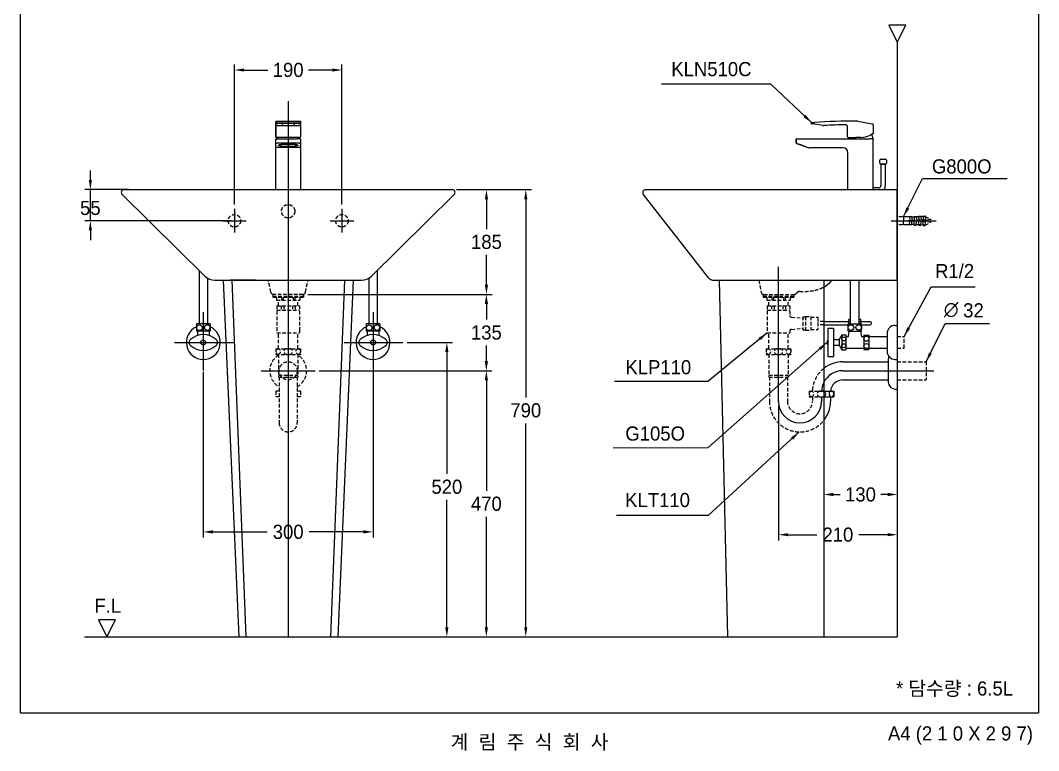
# Model space of a CAD drawing. Header units: millimetres. Extents: x 0 to 5952, y -67 to 2530.
# Drawn here: x 2152 to 3952, y -67 to 1223 of the extents above; entities that cross this region are included whole.
import ezdxf
from ezdxf.enums import TextEntityAlignment as Align
from ezdxf.lldxf.tags import DXFTag

# ---------------------------------------------------------------- set-up
doc = ezdxf.new("R2010")
doc.units = ezdxf.units.MM
doc.header["$MEASUREMENT"] = 0
doc.linetypes.add('DASHED2', pattern=[9.525, 6.35, -3.175])
doc.layers.get('Defpoints').update_dxf_attribs({"color": 1})
for name, color, linetype in [('TEXT', 7, 'Continuous'), ('내부선 및 부속', 4, 'Continuous'), ('도각라인', 255, 'Continuous'), ('외형선', 3, 'Continuous'), ('점선', 6, 'DASHED2'), ('중심선', 1, 'DASHED'), ('치수선', 7, 'Continuous')]:
    doc.layers.add(name, color=color, linetype=linetype)
doc.styles.add('140911', font='HBATANG.TTF')
doc.styles.add('____', font='')
doc.styles.add('타이틀', font='H2GTRM.TTF', dxfattribs={"height": 25})
doc.styles.get('____').set_extended_font_data('굴림')
tags = doc.linetypes.add('DASHDOT', pattern=[70, 31, -13, 13, -13]).pattern_tags.tags
tags[10:11] = [DXFTag(74, 4), DXFTag(75, 0), DXFTag(340, '0'), DXFTag(46, 0.0), DXFTag(50, 0.0), DXFTag(44, 0.0), DXFTag(45, 0.0)]
tags[8:9] = [DXFTag(74, 4), DXFTag(75, 0), DXFTag(340, '0'), DXFTag(46, 0.0), DXFTag(50, 0.0), DXFTag(44, 0.0), DXFTag(45, 0.0)]
tags[6:7] = [DXFTag(74, 4), DXFTag(75, 0), DXFTag(340, '0'), DXFTag(46, 0.0), DXFTag(50, 0.0), DXFTag(44, 0.0), DXFTag(45, 0.0)]
tags[4:5] = [DXFTag(74, 4), DXFTag(75, 0), DXFTag(340, '0'), DXFTag(46, 0.0), DXFTag(50, 0.0), DXFTag(44, 0.0), DXFTag(45, 0.0)]
tags = doc.linetypes.add('DASHED', pattern=[25.72, 12.86, -12.86]).pattern_tags.tags
tags[6:7] = [DXFTag(74, 4), DXFTag(75, 0), DXFTag(340, '0'), DXFTag(46, 0.0), DXFTag(50, 0.0), DXFTag(44, 0.0), DXFTag(45, 0.0)]
tags[4:5] = [DXFTag(74, 4), DXFTag(75, 0), DXFTag(340, '0'), DXFTag(46, 0.0), DXFTag(50, 0.0), DXFTag(44, 0.0), DXFTag(45, 0.0)]
doc.dimstyles.new('MSADIM', dxfattribs={"dimtxt": 33, "dimasz": 17, "dimexe": 10, "dimexo": 7.5, "dimgap": 10, "dimtad": 0, "dimtih": 1, "dimtoh": 1, "dimdec": 0, "dimzin": 1, "dimdsep": 46, "dimtxsty": '____', "dimcen": 11.25, "dimadec": 0, "dimazin": 0, "dimtfac": 1, "dimtdec": 0, "dimtix": 1, "dimtmove": 0, "dimatfit": 3, "dimfxl": 0, "dimtolj": 1, "dimtzin": 1, "dimarcsym": 0})

# ---------------------------------------------------------------- blocks, each defined once
blk = doc.blocks.new('*D15')
at = {"layer": 'Defpoints', "color": 0, "linetype": 'Continuous'}
for p in [(2720.5, 1135.4), (2530.5, 890.1), (2720.5, 890.1)]:
    blk.add_point(p, dxfattribs=at)
at = {"layer": '치수선', "color": 0, "linetype": 'Continuous', "lineweight": -2}
for p, q in [((2530.5, 897.6), (2530.5, 1145.4)), ((2547.5, 1135.4), (2589.6, 1135.4)), ((2703.5, 1135.4), (2661.5, 1135.4)), ((2720.5, 897.6), (2720.5, 1145.4))]:
    blk.add_line(p, q, dxfattribs=at)
at = {"layer": '치수선', "color": 0, "linetype": 'Continuous'}
for points in [[(2547.5, 1138.2), (2547.5, 1132.6), (2530.5, 1135.4)], [(2703.5, 1138.2), (2703.5, 1132.6), (2720.5, 1135.4)]]:
    blk.add_solid(points, dxfattribs=at)
at = {"layer": '치수선', "color": 0, "linetype": 'Continuous', "insert": (2625.5, 1135.4), "char_height": 25, "attachment_point": 5, "style": '____'}
blk.add_mtext('\\A1;190', dxfattribs=at)
blk = doc.blocks.new('*D16')
at = {"layer": 'Defpoints', "color": 0, "linetype": 'Continuous'}
for p in [(2275.8, 924.1), (2350.5, 924.1), (2532, 869.1)]:
    blk.add_point(p, dxfattribs=at)
at = {"layer": '치수선', "color": 0, "linetype": 'Continuous', "lineweight": -2}
for p, q in [((2275.8, 941.1), (2275.8, 958.1)), ((2343, 924.1), (2265.8, 924.1)), ((2275.8, 869.1), (2275.8, 924.1)), ((2524.5, 869.1), (2265.8, 869.1)), ((2275.8, 852.1), (2275.8, 835.1))]:
    blk.add_line(p, q, dxfattribs=at)
at = {"layer": '치수선', "color": 0, "linetype": 'Continuous'}
for points in [[(2273, 941.1), (2278.6, 941.1), (2275.8, 924.1)], [(2273, 852.1), (2278.6, 852.1), (2275.8, 869.1)]]:
    blk.add_solid(points, dxfattribs=at)
at = {"layer": '치수선', "color": 0, "linetype": 'Continuous', "insert": (2275.8, 891.6), "char_height": 25, "attachment_point": 5, "style": '____'}
blk.add_mtext('\\A1;55', dxfattribs=at)
blk = doc.blocks.new('*D17')
at = {"layer": 'Defpoints', "color": 0, "linetype": 'Continuous'}
for p in [(2673, 604.1), (2969.2, 134.1), (2975.8, 134.1)]:
    blk.add_point(p, dxfattribs=at)
at = {"layer": '치수선', "color": 0, "linetype": 'Continuous', "lineweight": -2}
for p, q in [((2680.5, 604.1), (2985.8, 604.1)), ((2975.8, 587.1), (2975.8, 391.9)), ((2975.8, 151.1), (2975.8, 346.2)), ((2976.7, 134.1), (2985.8, 134.1))]:
    blk.add_line(p, q, dxfattribs=at)
at = {"layer": '치수선', "color": 0, "linetype": 'Continuous'}
for points in [[(2973, 587.1), (2978.7, 587.1), (2975.8, 604.1)], [(2973, 151.1), (2978.7, 151.1), (2975.8, 134.1)]]:
    blk.add_solid(points, dxfattribs=at)
at = {"layer": '치수선', "color": 0, "linetype": 'Continuous', "insert": (2975.8, 369.1), "char_height": 25, "attachment_point": 5, "style": '____'}
blk.add_mtext('\\A1;470', dxfattribs=at)
blk = doc.blocks.new('*D18')
at = {"layer": 'Defpoints', "color": 0, "linetype": 'Continuous'}
for p in [(2915.5, 924.1), (3023, 134.1), (3045.5, 134.1)]:
    blk.add_point(p, dxfattribs=at)
at = {"layer": '치수선', "color": 0, "linetype": 'Continuous', "lineweight": -2}
for p, q in [((2923, 924.1), (3055.5, 924.1)), ((3045.5, 907.1), (3045.5, 556.9)), ((3045.5, 151.1), (3045.5, 511.2)), ((3030.5, 134.1), (3055.5, 134.1))]:
    blk.add_line(p, q, dxfattribs=at)
at = {"layer": '치수선', "color": 0, "linetype": 'Continuous'}
for points in [[(3042.7, 907.1), (3048.3, 907.1), (3045.5, 924.1)], [(3042.7, 151.1), (3048.3, 151.1), (3045.5, 134.1)]]:
    blk.add_solid(points, dxfattribs=at)
at = {"layer": '치수선', "color": 0, "linetype": 'Continuous', "insert": (3045.5, 534.1), "char_height": 25, "attachment_point": 5, "style": '____'}
blk.add_mtext('\\A1;790', dxfattribs=at)
blk = doc.blocks.new('*D19')
at = {"layer": 'Defpoints', "color": 0, "linetype": 'Continuous'}
for p in [(2828.3, 654.1), (2877.3, 134.1), (2906, 134.1)]:
    blk.add_point(p, dxfattribs=at)
at = {"layer": '치수선', "color": 0, "linetype": 'Continuous', "lineweight": -2}
for p, q in [((2835.8, 654.1), (2916, 654.1)), ((2906, 637.1), (2906, 421.9)), ((2906, 151.1), (2906, 376.3)), ((2884.8, 134.1), (2916, 134.1))]:
    blk.add_line(p, q, dxfattribs=at)
at = {"layer": '치수선', "color": 0, "linetype": 'Continuous'}
for points in [[(2903.1, 637.1), (2908.8, 637.1), (2906, 654.1)], [(2903.1, 151.1), (2908.8, 151.1), (2906, 134.1)]]:
    blk.add_solid(points, dxfattribs=at)
at = {"layer": '치수선', "color": 0, "linetype": 'Continuous', "insert": (2906, 399.1), "char_height": 25, "attachment_point": 5, "style": '____'}
blk.add_mtext('\\A1;520', dxfattribs=at)
blk = doc.blocks.new('*D20')
at = {"layer": 'Defpoints', "color": 0, "linetype": 'Continuous'}
for p in [(2475.5, 609.5), (2775.5, 609.5), (2775.5, 319.5)]:
    blk.add_point(p, dxfattribs=at)
at = {"layer": '치수선', "color": 0, "linetype": 'Continuous', "lineweight": -2}
for p, q in [((2475.5, 602), (2475.5, 309.5)), ((2775.5, 602), (2775.5, 309.5)), ((2492.5, 319.5), (2588.2, 319.5)), ((2758.5, 319.5), (2662.8, 319.5))]:
    blk.add_line(p, q, dxfattribs=at)
at = {"layer": '치수선', "color": 0, "linetype": 'Continuous'}
for points in [[(2492.5, 322.3), (2492.5, 316.7), (2475.5, 319.5)], [(2758.5, 322.3), (2758.5, 316.7), (2775.5, 319.5)]]:
    blk.add_solid(points, dxfattribs=at)
at = {"layer": '치수선', "color": 0, "linetype": 'Continuous', "insert": (2625.5, 319.5), "char_height": 25, "attachment_point": 5, "style": '____'}
blk.add_mtext('\\A1;300', dxfattribs=at)
blk = doc.blocks.new('*D24')
at = {"layer": 'Defpoints', "color": 0, "linetype": 'Continuous'}
for p in [(3492.2, 550.1), (3702.2, 474.1), (3492.2, 314.5)]:
    blk.add_point(p, dxfattribs=at)
at = {"layer": '치수선', "color": 0, "linetype": 'Continuous', "lineweight": -2}
for p, q in [((3492.2, 542.6), (3492.2, 304.5)), ((3702.2, 466.6), (3702.2, 304.5)), ((3509.2, 314.5), (3559.9, 314.5)), ((3685.2, 314.5), (3634.5, 314.5))]:
    blk.add_line(p, q, dxfattribs=at)
at = {"layer": '치수선', "color": 0, "linetype": 'Continuous'}
for points in [[(3509.2, 317.3), (3509.2, 311.7), (3492.2, 314.5)], [(3685.2, 317.3), (3685.2, 311.7), (3702.2, 314.5)]]:
    blk.add_solid(points, dxfattribs=at)
at = {"layer": '치수선', "color": 0, "linetype": 'Continuous', "insert": (3597.2, 314.5), "char_height": 25, "attachment_point": 5, "style": '____'}
blk.add_mtext('\\A1;210', dxfattribs=at)
blk = doc.blocks.new('*D25')
at = {"layer": 'Defpoints', "color": 0, "linetype": 'Continuous'}
for p in [(3702.2, 576.6), (3572.2, 409.9), (3572.2, 385.5)]:
    blk.add_point(p, dxfattribs=at)
at = {"layer": '치수선', "color": 0, "linetype": 'Continuous', "lineweight": -2}
for p, q in [((3702.2, 569.1), (3702.2, 375.5)), ((3572.2, 402.4), (3572.2, 375.5)), ((3589.2, 385.5), (3601.3, 385.5)), ((3685.2, 385.5), (3673.1, 385.5))]:
    blk.add_line(p, q, dxfattribs=at)
at = {"layer": '치수선', "color": 0, "linetype": 'Continuous'}
for points in [[(3589.2, 388.4), (3589.2, 382.7), (3572.2, 385.5)], [(3685.2, 388.4), (3685.2, 382.7), (3702.2, 385.5)]]:
    blk.add_solid(points, dxfattribs=at)
at = {"layer": '치수선', "color": 0, "linetype": 'Continuous', "insert": (3637.2, 385.5), "char_height": 25, "attachment_point": 5, "style": '____'}
blk.add_mtext('\\A1;130', dxfattribs=at)
blk = doc.blocks.new('*D26')
at = {"layer": 'Defpoints', "color": 0, "linetype": 'Continuous'}
for p in [(2652.5, 739.1), (2975.8, 739.1), (2673, 604.1)]:
    blk.add_point(p, dxfattribs=at)
at = {"layer": '치수선', "color": 0, "linetype": 'Continuous', "lineweight": -2}
for p, q in [((2660, 739.1), (2985.8, 739.1)), ((2975.8, 722.1), (2975.8, 694.4)), ((2975.8, 621.1), (2975.8, 648.7)), ((2680.5, 604.1), (2985.8, 604.1))]:
    blk.add_line(p, q, dxfattribs=at)
at = {"layer": '치수선', "color": 0, "linetype": 'Continuous'}
for points in [[(2973, 722.1), (2978.7, 722.1), (2975.8, 739.1)], [(2973, 621.1), (2978.7, 621.1), (2975.8, 604.1)]]:
    blk.add_solid(points, dxfattribs=at)
at = {"layer": '치수선', "color": 0, "linetype": 'Continuous', "insert": (2975.8, 671.6), "char_height": 25, "attachment_point": 5, "style": '____'}
blk.add_mtext('\\A1;135', dxfattribs=at)
blk = doc.blocks.new('*D27')
at = {"layer": 'Defpoints', "color": 0, "linetype": 'Continuous'}
for p in [(2915.5, 924.1), (2976, 924.1), (2652.5, 739.1)]:
    blk.add_point(p, dxfattribs=at)
at = {"layer": '치수선', "color": 0, "linetype": 'Continuous', "lineweight": -2}
for p, q in [((2923, 924.1), (2986, 924.1)), ((2976, 907.1), (2976, 854.4)), ((2976, 756.1), (2976, 808.7)), ((2660, 739.1), (2986, 739.1))]:
    blk.add_line(p, q, dxfattribs=at)
at = {"layer": '치수선', "color": 0, "linetype": 'Continuous'}
for points in [[(2973.2, 907.1), (2978.8, 907.1), (2976, 924.1)], [(2973.2, 756.1), (2978.8, 756.1), (2976, 739.1)]]:
    blk.add_solid(points, dxfattribs=at)
at = {"layer": '치수선', "color": 0, "linetype": 'Continuous', "insert": (2976, 831.6), "char_height": 25, "attachment_point": 5, "style": '____'}
blk.add_mtext('\\A1;185', dxfattribs=at)

msp = doc.modelspace()

# ---------------------------------------------------------------- linework, layer by layer
at = {"layer": '내부선 및 부속', "linetype": 'Continuous'}
for p, q in [((2603.5, 1044.1), (2603.5, 1041.8)), ((2603.5, 1044.1), (2603.5, 1043.9)), ((2604.5, 1045.1), (2646.5, 1045.1)), ((2647.5, 1044.1), (2647.5, 1041.8)), ((3632.3, 1044.9), (3654, 1041.1)), ((2603.5, 1043.9), (2603.5, 1040.1)), ((2603.5, 1040.6), (2603.5, 1041.8)), ((2603.5, 1038.5), (2603.5, 1040.6)), ((2603.5, 1040.1), (2603.5, 1039.3)), ((2603.5, 1017.1), (2603.5, 1039.7)), ((2603.5, 1039.7), (2603.5, 1038.4)), ((2603.5, 1038.1), (2603.5, 1039.3)), ((2603.5, 1038.4), (2603.5, 1038.5)), ((2603.5, 1038.1), (2603.5, 1021.2)), ((2604.5, 1037.5), (2646.5, 1037.5)), ((2641.5, 1041.5), (2609.5, 1041.5)), ((2609.5, 1041.5), (2609.5, 1041.3)), ((2609.5, 1041.3), (2641.5, 1041.3)), ((2615.5, 1040.9), (2614.5, 1040.9)), ((2614.5, 1040.9), (2614.5, 1040.3)), ((2614.5, 1040.3), (2614.5, 1040)), ((2614.5, 1040), (2615.5, 1040)), ((2615.5, 1040), (2615.5, 1040.9)), ((2615.5, 1040.3), (2615.5, 1040.9)), ((2615.5, 1040), (2615.5, 1040.3)), ((2635.5, 1040.9), (2635.5, 1040.3)), ((2636.5, 1040.9), (2635.5, 1040.9)), ((2635.5, 1040.3), (2635.5, 1040)), ((2635.5, 1040), (2636.5, 1040)), ((2636.5, 1040), (2635.5, 1040)), ((2636.5, 1040.3), (2636.5, 1040.9)), ((2636.5, 1040), (2636.5, 1040.9)), ((2636.5, 1040), (2636.5, 1040.3)), ((2636.5, 1040), (2636.5, 1040)), ((2641.5, 1041.3), (2641.5, 1041.5)), ((2646.5, 1037.4), (2646.5, 1037.5)), ((2647.5, 1041.8), (2647.5, 1040.6)), ((2647.5, 1040.6), (2647.5, 1038.5)), ((2647.5, 1039.7), (2647.5, 1039.7)), ((2647.5, 1039.7), (2647.5, 1017.1)), ((2647.5, 1038.4), (2647.5, 1038.5)), ((3549.8, 1041.3), (3549.8, 1041.5)), ((3549.8, 1041.5), (3549.8, 1041.3)), ((3555.7, 1039.6), (3550.7, 1040.3)), ((3570.8, 1037.5), (3555.7, 1039.6)), ((3614.3, 1017.1), (3614.3, 1035.7)), ((3654, 1041.1), (3659, 1040.2)), ((3659.8, 1039.2), (3659.8, 1039.1)), ((3659.8, 1038.1), (3659.8, 1039.1)), ((3659.8, 1038.1), (3659.8, 1023.7)), ((2603.5, 1021.2), (2603.5, 1017.1)), ((2603.5, 1005), (2603.5, 1013.1)), ((2603.5, 924.1), (2603.5, 1013.1)), ((2604.9, 1016.1), (2604.5, 1016.1)), ((2604.5, 1014.1), (2609.5, 1014.1)), ((2646.1, 1016.1), (2604.9, 1016.1)), ((2609.5, 1014.1), (2641.5, 1014.1)), ((2646.5, 1014.1), (2641.5, 1014.1)), ((2646.5, 1016.1), (2646.1, 1016.1)), ((2647.5, 1013.1), (2647.5, 1005)), ((3523.6, 1006.8), (3523.6, 1013.1)), ((3523.6, 1013.1), (3523.6, 1006.8)), ((3524.6, 1014.1), (3529.6, 1014.1)), ((3529.6, 1014.1), (3653.8, 1014.1)), ((3615.3, 1016.1), (3628.8, 1016.1)), ((3615.8, 1016.1), (3620.3, 1016.1)), ((3630.8, 1016.1), (3628.8, 1016.1)), ((3637.8, 1016.1), (3630.8, 1016.1)), ((3658.8, 1014.1), (3653.8, 1014.1)), ((3658.8, 1014.1), (3659.8, 1014.1)), ((3659.8, 1014.1), (3659.8, 1013.1)), ((3659.8, 924.1), (3659.8, 1013.1)), ((2603.5, 1000.2), (2603.5, 1005)), ((2603.5, 999.1), (2603.5, 1000.2)), ((2603.5, 924.1), (2603.5, 999.1)), ((2604.5, 999.3), (2646.5, 999.3)), ((2609.5, 1006.8), (2641.5, 1006.8)), ((2638.5, 1003.8), (2612.5, 1003.8)), ((2612.5, 1001), (2612.5, 1003.8)), ((2612.5, 1001), (2638.5, 1001)), ((2638.5, 1001), (2638.5, 1003.8)), ((2647.5, 1005), (2647.5, 1000.2)), ((2647.5, 999.1), (2647.5, 1000.2)), ((2647.5, 999.1), (2647.5, 999.1)), ((2647.5, 999.1), (2647.5, 924.1)), ((3529.2, 1004), (3524.2, 1005.8)), ((3524.2, 1005.8), (3529.2, 1004)), ((3529.2, 1004), (3542.2, 999.3)), ((3542.2, 999.3), (3529.2, 1004)), ((3529.9, 1003.8), (3537.4, 1001)), ((3537.4, 1001), (3529.9, 1003.8)), ((3605.8, 998.1), (3549.1, 998.1)), ((3614.8, 924.1), (3614.8, 989.1)), ((3671.2, 971), (3671.2, 976.1)), ((3673.2, 978.1), (3681.3, 978.1)), ((3683.2, 976.2), (3683.2, 971)), ((3673.2, 969.1), (3673.2, 931.1)), ((3673.2, 969.1), (3681.2, 969.1)), ((3677.2, 969.1), (3673.2, 969.1)), ((3679.6, 969.1), (3674.9, 969.1)), ((3681.2, 969.1), (3677.2, 969.1)), ((3681.3, 969.1), (3677.2, 969.1)), ((3681.2, 931.1), (3681.2, 969.1)), ((3659.8, 946.1), (3659.8, 951.1)), ((3659.8, 924.1), (3659.8, 946.1)), ((3669.2, 927.1), (3659.8, 927.1)), ((2525.8, 764.1), (2550.5, 134.1)), ((2725.2, 764.1), (2700.5, 134.1))]:
    msp.add_line(p, q, dxfattribs=at)
at = {"layer": '내부선 및 부속'}
for p, q in [((2468, 781.3), (2468, 686.8)), ((2783, 781.3), (2783, 686.8)), ((2483, 767.6), (2483, 686.8)), ((2768, 767.6), (2768, 686.8)), ((3619.7, 687.1), (3619.7, 764.1)), ((3634.7, 687.1), (3634.7, 764.1)), ((2463.5, 686.8), (2463.5, 673.8)), ((2487.5, 686.8), (2463.5, 686.8)), ((2487.5, 686.8), (2487.5, 673.8)), ((2763.5, 686.8), (2763.5, 673.8)), ((2787.5, 686.8), (2763.5, 686.8)), ((2787.5, 686.8), (2787.5, 673.8)), ((3572.2, 691.1), (3619.7, 691.1)), ((3572.2, 685.1), (3615.2, 685.1)), ((3615.2, 687.1), (3639.2, 687.1)), ((3615.2, 674.1), (3615.2, 687.1)), ((3616.7, 687.1), (3616.7, 694.6)), ((3619.7, 694.6), (3616.7, 694.6)), ((3637.7, 694.6), (3634.7, 694.6)), ((3634.7, 691.1), (3653.7, 691.1)), ((3637.7, 687.1), (3637.7, 694.6)), ((3639.2, 674.1), (3639.2, 687.1)), ((3639.2, 685.1), (3653.7, 685.1)), ((3698.2, 684.3), (3702.2, 684.3)), ((2487.5, 673.8), (2463.5, 673.8)), ((2465, 673.8), (2465, 666.4)), ((2486, 673.8), (2486, 666.4)), ((2787.5, 673.8), (2763.5, 673.8)), ((2765, 673.8), (2765, 666.4)), ((2786, 673.8), (2786, 666.4)), ((3579.2, 679.3), (3579.2, 629.3)), ((3579.2, 679.3), (3589.2, 679.3)), ((3589.2, 679.3), (3589.2, 629.3)), ((3604.2, 667.3), (3599.2, 659.1)), ((3604.2, 667.3), (3611.2, 667.3)), ((3604.2, 667.3), (3604.2, 641.3)), ((3611.2, 667.3), (3611.2, 641.3)), ((3615.2, 674.1), (3639.2, 674.1)), ((3615.7, 664.6), (3617.2, 674.1)), ((3637.2, 674.1), (3638.7, 664.6)), ((3643.2, 666.8), (3643.2, 641.8)), ((3643.2, 666.8), (3652.2, 666.8)), ((3652.2, 666.8), (3652.2, 641.8)), ((3684.2, 670.3), (3684.2, 638.3)), ((3589.2, 659.1), (3599.2, 659.1)), ((3589.2, 649.6), (3599.2, 649.6)), ((3599.2, 659.1), (3599.2, 649.6)), ((3599.2, 649.6), (3604.2, 641.3)), ((3611.2, 664.6), (3615.7, 664.6)), ((3638.7, 664.6), (3643.2, 664.6)), ((3652.2, 664.6), (3684.2, 664.6)), ((3604.2, 641.3), (3611.2, 641.3)), ((3611.2, 644.1), (3643.2, 644.1)), ((3643.2, 641.8), (3652.2, 641.8)), ((3652.2, 644.1), (3684.2, 644.1)), ((3579.2, 629.3), (3589.2, 629.3)), ((3606.1, 620.1), (3686.2, 620.1)), ((3686.2, 623.6), (3686.2, 588.1)), ((3698.2, 624.3), (3702.2, 624.3)), ((3606.1, 588.1), (3686.2, 588.1)), ((3686.2, 588.1), (3686.2, 584.6)), ((3572.2, 568.1), (3590.2, 568.1)), ((3572.2, 558.1), (3590.2, 558.1)), ((3584.2, 558.1), (3584.2, 550.1)), ((3590.2, 568.1), (3590.2, 558.1)), ((3699.2, 571.6), (3702.2, 571.6))]:
    msp.add_line(p, q, dxfattribs=at)
for centre, radius in [((2468.6, 680.2), 5), ((2482.5, 680.5), 5), ((2768.6, 680.2), 5), ((2782.5, 680.5), 5), ((3620.2, 680.5), 5), ((3634.2, 680.7), 5), ((2475.5, 654.1), 4.5), ((2775.5, 654.1), 4.5), ((3607.7, 660.3), 3.5), ((3607.7, 648.3), 3.5), ((3647.7, 660.8), 4.5), ((3647.7, 647.8), 4.5)]:
    msp.add_circle(centre, radius, dxfattribs=at)
at = {"layer": '내부선 및 부속', "linetype": 'Continuous'}
for centre, radius, start, end in [((3623.5, 45.1), 1000, 89.5936, 93.8863), ((3630.5, 1035.1), 10, 80, 89.5936), ((2646.5, 1038.4), 1, 270, 0), ((3550.8, 1041.3), 1, 202.1993, 262.1993), ((3550.8, 1041.3), 1, 202.1993, 262.1993), ((3550.8, 1041.3), 1, 202.1993, 262.1993), ((3550.8, 1041.3), 1, 202.1993, 262.1993), ((3572.1, 1047.4), 10, 262.1993, 272.9349), ((3623.5, 45.1), 993.6, 90.6538, 92.9349), ((3611, 1035.5), 3.34, 2.007, 69.3544), ((2604.5, 1017.1), 1, 180, 270), ((2604.5, 1013.1), 1, 90, 180), ((2604.5, 1013.1), 1, 90, 180), ((2633.2, 1009), 27.6, 165.1842, 169.4357), ((2618.9, 1009), 27.6, 10.5643, 14.8158), ((2646.5, 1017.1), 1, 270, 0), ((2646.5, 1013.1), 1, 0, 90), ((3524.6, 1013.1), 1, 90, 180), ((3524.6, 1013.1), 1, 90, 180), ((3615.3, 1017.1), 1, 180, 270), ((3647, 1009), 27.6, 165.1842, 169.4357), ((3632.2, 1071.6), 55.8, 275.72, 293.156), ((3632.6, 1009), 27.6, 10.5643, 27.3016), ((3549.1, 1018.1), 20, 250, 270), ((3549.1, 1018.1), 20, 250, 270), ((3605.8, 989.1), 9, 0, 90), ((3673.2, 976.1), 2, 90, 180), ((3681.3, 976.2), 1.92, 0, 90), ((3673.2, 971), 1.92, 180, 270), ((3681.3, 971), 1.92, 270, 0), ((3669.2, 931.1), 4, 270, 0), ((3669.2, 931.1), 12, 324.3147, 0)]:
    msp.add_arc(centre, radius, start, end, dxfattribs=at)
at = {"layer": '내부선 및 부속'}
for centre, radius, start, end in [((3653.7, 688.1), 3, 270, 90), ((3698.2, 670.3), 14, 90, 180), ((2475.5, 654.1), 30, 113.5781, 66.4217), ((2475.5, 634.4), 33.6, 47.499, 132.501), ((2775.5, 654.1), 30, 113.5781, 66.4217), ((2775.5, 634.4), 33.6, 47.499, 132.501), ((2457.5, 654.1), 7, 132.501, 227.499), ((2475.5, 673.7), 33.6, 227.499, 312.501), ((2493.5, 654.1), 7, 312.501, 47.499), ((2757.5, 654.1), 7, 132.501, 227.499), ((2775.5, 673.7), 33.6, 227.499, 312.501), ((2793.5, 654.1), 7, 312.501, 47.499), ((3585.6, 654.3), 7.84, 144.9654, 215.0346), ((3698.2, 638.3), 14, 180, 270), ((3606.1, 566.1), 54, 90, 128.8985), ((3699.2, 623.6), 13, 153.9488, 180), ((3606.1, 566.1), 22, 90, 174.7841), ((3699.2, 584.6), 13, 180, 270), ((3570.7, 563.1), 5, 287.4576, 72.5424), ((3586.7, 563.1), 5, 98.6269, 261.3731), ((3585.2, 563.1), 5, 278.6269, 81.3731), ((3530.2, 550.1), 54, 321.0576, 0)]:
    msp.add_arc(centre, radius, start, end, dxfattribs=at)
at = {"layer": '내부선 및 부속', "linetype": 'Continuous'}
for points, knots in [([(2603.5, 1044.2), (2603.5, 1044.3), (2603.6, 1044.4), (2603.6, 1044.5), (2603.7, 1044.8), (2603.9, 1045), (2604.2, 1045.1), (2604.4, 1045.1), (2604.5, 1045.1)], [0, 0, 0, 0, 0.097046, 0.215477, 0.366984, 0.6013, 0.806128, 1, 1, 1, 1]), ([(2646.5, 1045.1), (2646.5, 1045.1), (2646.6, 1045.1), (2646.9, 1045.1), (2647.1, 1044.9), (2647.3, 1044.8), (2647.4, 1044.6), (2647.5, 1044.5), (2647.5, 1044.3), (2647.5, 1044.2), (2647.5, 1044.2), (2647.5, 1044.2)], [0, 0, 0, 0, 0.020818, 0.239105, 0.419032, 0.574027, 0.708164, 0.821662, 0.913084, 0.980269, 1, 1, 1, 1]), ([(2609.5, 1041.5), (2609.1, 1041.5), (2608.4, 1041.5), (2607.5, 1041.5), (2606.9, 1041.5), (2606.3, 1041.5), (2605.6, 1041.5), (2604.9, 1041.6), (2604.5, 1041.6), (2604.3, 1041.6), (2604.2, 1041.7), (2603.9, 1041.7), (2603.6, 1041.7), (2603.5, 1041.8), (2603.5, 1041.8)], [0, 0, 0, 0, 0.142857, 0.214286, 0.285714, 0.357143, 0.428571, 0.571429, 0.642857, 0.678571, 0.696429, 0.714286, 0.857143, 1, 1, 1, 1]), ([(2603.5, 1040.6), (2603.5, 1040.7), (2603.9, 1040.9), (2605.6, 1041.1), (2607.7, 1041.2), (2609.1, 1041.3), (2609.5, 1041.3)], [0, 0, 0, 0, 0.285714, 0.571429, 0.857143, 1, 1, 1, 1]), ([(2647.4, 1041.7), (2647.4, 1041.7), (2647.3, 1041.7), (2647, 1041.7), (2646.3, 1041.6), (2645.5, 1041.5), (2644.7, 1041.5), (2643.9, 1041.5), (2642.9, 1041.5), (2642, 1041.5), (2641.5, 1041.5)], [0, 0, 0, 0, 0.022938, 0.185782, 0.348626, 0.511469, 0.592891, 0.674313, 0.837156, 1, 1, 1, 1]), ([(2641.5, 1041.3), (2642.4, 1041.3), (2644.2, 1041.2), (2646.4, 1041), (2647.2, 1040.8), (2647.4, 1040.7), (2647.4, 1040.7)], [0, 0, 0, 0, 0.32589, 0.651781, 0.977671, 1, 1, 1, 1]), ([(3550.7, 1042.5), (3550.6, 1042.4), (3550.4, 1042.4), (3550.2, 1042.2), (3550, 1042), (3549.8, 1041.8), (3549.8, 1041.6), (3549.8, 1041.5)], [0, 0, 0, 0, 0.285714, 0.428571, 0.571429, 0.785714, 1, 1, 1, 1]), ([(3550.7, 1042.5), (3550.7, 1042.5), (3550.8, 1042.5), (3551.1, 1042.5), (3551.5, 1042.5), (3551.9, 1042.5), (3552.6, 1042.6), (3553.6, 1042.7), (3554.6, 1042.7), (3555.4, 1042.8), (3555.7, 1042.8)], [0, 0, 0, 0, 0.142857, 0.285714, 0.357143, 0.428571, 0.571429, 0.714286, 0.857143, 1, 1, 1, 1]), ([(3659.2, 1022.7), (3659.2, 1022.7), (3659.1, 1022.7), (3658.9, 1022.5), (3658.5, 1022.3), (3658.1, 1022.2), (3657.8, 1022), (3657.3, 1021.8), (3656.9, 1021.5), (3656.2, 1021.2), (3655.6, 1020.9), (3655, 1020.6), (3654.8, 1020.5), (3654.6, 1020.5)], [0, 0, 0, 0, 0.022972, 0.19686, 0.283804, 0.370748, 0.457692, 0.5229, 0.63158, 0.718524, 0.892412, 0.935884, 1, 1, 1, 1]), ([(3658.8, 1022.5), (3658.8, 1022.5), (3658.8, 1022.5), (3658.7, 1022.5), (3658.7, 1022.5), (3658.6, 1022.4), (3658.6, 1022.4), (3658.5, 1022.4), (3658.4, 1022.3), (3658.4, 1022.3), (3658.3, 1022.3), (3658.3, 1022.2), (3658.2, 1022.2), (3658.2, 1022.2), (3658.1, 1022.2), (3658, 1022.1), (3657.9, 1022.1), (3657.8, 1022), (3657.7, 1021.9), (3657.6, 1021.9), (3657.4, 1021.8), (3657.3, 1021.7), (3657.3, 1021.7), (3657.2, 1021.7), (3657.2, 1021.7), (3657.2, 1021.7)], [0, 0, 0, 0, 0.147203, 0.147203, 0.295653, 0.295653, 0.37051, 0.37051, 0.483564, 0.483564, 0.521467, 0.521467, 0.597561, 0.597561, 0.635788, 0.635788, 0.751471, 0.751471, 0.829397, 0.829397, 0.947331, 0.947331, 0.986892, 0.986892, 1, 1, 1, 1]), ([(3659.7, 1023.6), (3659.7, 1023.5), (3659.7, 1023.3), (3659.6, 1023.1), (3659.4, 1022.9), (3659.3, 1022.8), (3659.2, 1022.7)], [0, 0, 0, 0, 0.250001, 0.499999, 0.749998, 1, 1, 1, 1]), ([(3659.7, 1023.6), (3659.7, 1023.6), (3659.8, 1023.6), (3659.8, 1023.7), (3659.8, 1023.7)], [0, 0, 0, 0, 0.15708, 1, 1, 1, 1]), ([(2603.5, 1005), (2603.5, 1005.2), (2603.9, 1005.8), (2605.6, 1006.4), (2607.7, 1006.7), (2609.1, 1006.8), (2609.5, 1006.8)], [0, 0, 0, 0, 0.285714, 0.571429, 0.857143, 1, 1, 1, 1]), ([(2603.5, 999.1), (2603.5, 999.1), (2603.5, 999.1), (2603.5, 999), (2603.5, 998.9), (2603.6, 998.8)], [0, 0, 0, 0, 0.003909, 0.003909, 1, 1, 1, 1]), ([(2641.5, 1006.8), (2642.4, 1006.8), (2644.2, 1006.7), (2646.4, 1006.1), (2647.2, 1005.6), (2647.4, 1005.3), (2647.4, 1005.3)], [0, 0, 0, 0, 0.326484, 0.652968, 0.979452, 1, 1, 1, 1]), ([(2647.5, 998.9), (2647.5, 998.9), (2647.5, 998.9), (2647.5, 998.9), (2647.5, 998.9)], [0, 0, 0, 0, 0.705199, 1, 1, 1, 1]), ([(3523.6, 1006.8), (3523.6, 1006.7), (3523.6, 1006.5), (3523.7, 1006.3), (3523.8, 1006.1), (3524, 1006), (3524.1, 1005.9), (3524.2, 1005.8)], [0, 0, 0, 0, 0.214286, 0.428571, 0.571429, 0.714286, 1, 1, 1, 1])]:
    msp.add_open_spline(points, degree=3, knots=knots, dxfattribs=at)
for points in [[(2604.5, 1037.5), (2603.5, 1037.5), (2603.5, 1038.5)], [(2647.5, 1038.5), (2647.5, 1037.5), (2646.5, 1037.5)], [(2604.5, 999.3), (2603.5, 999.3), (2603.5, 1000.2)], [(2647.5, 1000.2), (2647.5, 999.3), (2646.5, 999.3)]]:
    msp.add_rational_spline(points, [1, 0.707106769085, 1], degree=2, dxfattribs=at)
for points, degree in [([(2647, 1037.6), (2647, 1037.5), (2647, 1037.5), (2647, 1037.4)], 3), ([(2647.1, 1037.6), (2647.1, 1037.6), (2647.1, 1037.5), (2647, 1037.4)], 3), ([(2647.5, 1042), (2647.5, 1041.9), (2647.4, 1041.7)], 2), ([(2647.5, 1041.8), (2647.5, 1041.8), (2647.5, 1041.8), (2647.4, 1041.7)], 3), ([(2647.4, 1040.7), (2647.5, 1040.5), (2647.5, 1040.4)], 2), ([(2647.4, 1040.7), (2647.5, 1040.7), (2647.5, 1040.6), (2647.5, 1040.6)], 3), ([(2647.5, 1042), (2647.5, 1041.9), (2647.5, 1041.9), (2647.5, 1041.8)], 3), ([(2647.5, 1040.6), (2647.5, 1040.5), (2647.5, 1040.4), (2647.5, 1040.4)], 3), ([(3550.7, 1042.5), (3550.2, 1042.4), (3549.8, 1042), (3549.8, 1041.5)], 3), ([(3549.8, 1041.3), (3549.8, 1040.8), (3550.2, 1040.3), (3550.7, 1040.3)], 3), ([(3550.5, 1042.4), (3550.5, 1042.4), (3550.5, 1042.4), (3550.6, 1042.4)], 3), ([(3654, 1041.1), (3654, 1041.1), (3654, 1041.1), (3654, 1041.1)], 3), ([(3659.8, 1039.2), (3659.8, 1039.7), (3659.4, 1040.1), (3659, 1040.2)], 3), ([(3654.7, 1020.5), (3654.5, 1020.4), (3654.2, 1020.3)], 2), ([(3654.2, 1020.3), (3654.2, 1020.3), (3654.2, 1020.3), (3654.2, 1020.3)], 3), ([(2647.4, 1005.3), (2647.5, 1005.2), (2647.5, 1005.1), (2647.5, 1005)], 3), ([(2647.4, 1005.3), (2647.5, 1005), (2647.5, 1004.8)], 2), ([(2647.5, 1005), (2647.5, 1004.9), (2647.5, 1004.8), (2647.5, 1004.8)], 3), ([(3523.6, 1006.8), (3523.6, 1006.4), (3523.8, 1006), (3524.2, 1005.8)], 3)]:
    msp.add_open_spline(points, degree=degree, dxfattribs=at)
for points in [[(2612.5, 1001), (2608.5, 1001), (2608.5, 1002.4), (2608.5, 1003.8), (2612.5, 1003.8)], [(2638.5, 1003.8), (2642.5, 1003.8), (2642.5, 1002.4), (2642.5, 1001), (2638.5, 1001)]]:
    msp.add_rational_spline(points, [1, 0.707106769085, 1, 0.707106769085, 1], degree=2, knots=[0, 0, 0, 0.5, 0.5, 1, 1, 1], dxfattribs=at)
at = {"layer": '도각라인', "color": 7}
for p, q in [((2152.1, 0), (2152.1, 2530)), ((3952.1, 2530), (3952.1, 0)), ((2152.1, 0), (3952.1, 0))]:
    msp.add_line(p, q, dxfattribs=at)
at = {"layer": '외형선', "linetype": 'Continuous'}
for p, q in [((3717.2, 1214.4), (3687.2, 1214.4)), ((3687.2, 1214.4), (3702.2, 1184.4)), ((3702.2, 1184.4), (3717.2, 1214.4)), ((3702.2, 1184.4), (3702.2, 134.1)), ((2510.7, 764.1), (2538, 134.1)), ((2567.8, 764.1), (2522.8, 764.1)), ((2683.3, 764.1), (2728.3, 764.1)), ((2740.3, 764.1), (2713, 134.1)), ((3387.4, 764.1), (3402.2, 134.1)), ((3572.2, 764.1), (3572.2, 134.1)), ((2320.2, 164.4), (2290.2, 164.4)), ((2290.2, 164.4), (2305.2, 134.4)), ((2305.2, 134.4), (2320.2, 164.4)), ((2265.6, 134.1), (3702.2, 134.1))]:
    msp.add_line(p, q, dxfattribs=at)
at = {"layer": '외형선'}
for p, q in [((2335.5, 924.1), (2915.5, 924.1)), ((3257.2, 924.1), (3702.2, 924.1)), ((3612.3, 924.1), (3662.1, 924.1)), ((3702.2, 764.1), (3702.2, 924.1)), ((2332, 915.5), (2478.2, 771.3)), ((2919, 915.5), (2772.8, 771.3)), ((3369.2, 767.9), (3253.3, 916)), ((2495.8, 764.1), (2755.3, 764.1)), ((3377.1, 764.1), (3702.2, 764.1))]:
    msp.add_line(p, q, dxfattribs=at)
for centre, radius, start, end in [((2335.5, 919.1), 5, 90, 225.3891), ((2915.5, 919.1), 5, 314.6109, 90), ((3257.2, 919.1), 5, 90, 218.0575), ((2495.8, 789.1), 25, 225.3891, 270), ((2755.3, 789.1), 25, 270, 314.6109), ((3377.1, 774.1), 10, 218.0575, 270), ((3545.6, 800.1), 55, 298.8571, 317.309), ((3570.7, 563.1), 5, 89.9994, 90)]:
    msp.add_arc(centre, radius, start, end, dxfattribs=at)
at = {"layer": '점선'}
for p, q in [((3720.8, 876.1), (3702.2, 876.1)), ((3713.2, 876.1), (3713.2, 869.1)), ((3713.2, 862.1), (3713.2, 869.1)), ((3727.8, 876.4), (3720.8, 876.1)), ((3762.1, 871.2), (3721, 869.1)), ((3762.1, 866.9), (3721, 869.1)), ((3723.8, 876.2), (3724.2, 869.2)), ((3723.8, 861.9), (3724.2, 868.9)), ((3751.8, 876.7), (3723.9, 875.2)), ((3727.8, 876.4), (3728.2, 869.5)), ((3727.8, 861.7), (3728.2, 868.7)), ((3731.8, 876.7), (3735.8, 876.9)), ((3731.8, 876.7), (3732.2, 869.7)), ((3731.8, 861.5), (3732.2, 868.5)), ((3735.8, 876.9), (3736.2, 869.9)), ((3735.8, 861.3), (3736.2, 868.3)), ((3739.8, 877.1), (3743.8, 877.3)), ((3739.8, 877.1), (3740.2, 870.1)), ((3739.8, 861.1), (3740.2, 868.1)), ((3743.8, 877.3), (3744.2, 870.3)), ((3743.8, 860.9), (3744.2, 867.9)), ((3747.8, 877.5), (3751.8, 877.7)), ((3747.8, 877.5), (3748.2, 870.5)), ((3747.8, 860.7), (3748.2, 867.7)), ((3755.2, 869.1), (3750.1, 870.6)), ((3755.2, 869.1), (3750.1, 867.6)), ((3751.8, 877.7), (3752.1, 870.7)), ((3751.8, 876.7), (3762.1, 871.2)), ((3751.8, 860.5), (3752.1, 867.4)), ((3751.8, 861.5), (3762.1, 866.9)), ((3720.8, 862.1), (3702.2, 862.1)), ((3727.8, 861.7), (3720.8, 862.1)), ((3751.8, 861.5), (3723.9, 862.9)), ((3731.8, 861.5), (3735.8, 861.3)), ((3739.8, 861.1), (3743.8, 860.9)), ((3747.8, 860.7), (3751.8, 860.5)), ((2594.7, 743.1), (2590.5, 764.1)), ((2656.3, 743.1), (2660.5, 764.1)), ((3457.2, 764.1), (3461.4, 743.1)), ((2598.5, 739.1), (2598.5, 734.1)), ((2651.4, 739.1), (2599.6, 739.1)), ((2652.5, 739.1), (2652.5, 734.1)), ((3465.2, 739.1), (3465.2, 734.1)), ((3466.3, 739.1), (3520.1, 739.1)), ((3519.2, 739.1), (3519.2, 734.1)), ((3525.7, 742.6), (3523.7, 740.5)), ((2598.5, 736.1), (2652.5, 736.1)), ((2598.5, 734.1), (2652.5, 734.1)), ((2605, 734.1), (2605, 729.1)), ((2605, 729.1), (2646, 729.1)), ((2608.5, 719.1), (2608.5, 729.1)), ((2613.5, 734.1), (2613.5, 729.1)), ((2616.5, 734.1), (2616.5, 729.1)), ((2634.5, 734.1), (2634.5, 729.1)), ((2637.5, 734.1), (2637.5, 729.1)), ((2642.5, 719.1), (2642.5, 729.1)), ((2646, 734.1), (2646, 729.1)), ((3465.2, 736.1), (3519.2, 736.1)), ((3465.2, 734.1), (3519.2, 734.1)), ((3471.7, 734.1), (3471.7, 729.1)), ((3471.7, 729.1), (3512.7, 729.1)), ((3475.2, 719.1), (3475.2, 729.1)), ((3480.2, 734.1), (3480.2, 729.1)), ((3483.2, 734.1), (3483.2, 729.1)), ((3501.2, 734.1), (3501.2, 729.1)), ((3504.2, 734.1), (3504.2, 729.1)), ((3509.2, 719.1), (3509.2, 729.1)), ((3512.7, 734.1), (3512.7, 729.1)), ((2605.5, 719.1), (2605.5, 671.1)), ((2605.5, 719.1), (2645.5, 719.1)), ((2605.5, 711.1), (2645.5, 711.1)), ((2613, 719.1), (2613, 711.1)), ((2618, 719.1), (2618, 711.1)), ((2633, 719.1), (2633, 711.1)), ((2638, 719.1), (2638, 711.1)), ((2645.5, 719.1), (2645.5, 674.3)), ((3472.2, 719.1), (3472.2, 671.1)), ((3472.2, 719.1), (3512.2, 719.1)), ((3472.2, 711.1), (3512.2, 711.1)), ((3479.7, 719.1), (3479.7, 711.1)), ((3484.7, 719.1), (3484.7, 711.1)), ((3499.7, 719.1), (3499.7, 711.1)), ((3504.7, 719.1), (3504.7, 711.1)), ((3512.2, 719.1), (3512.2, 701.8)), ((3514.9, 698.8), (3535.2, 697.1)), ((3535.2, 699.6), (3535.2, 676.6)), ((3535.2, 699.6), (3540.2, 699.6)), ((3540.2, 700.1), (3540.2, 676.1)), ((3540.2, 700.1), (3549.2, 700.1)), ((3549.2, 700.1), (3549.2, 676.1)), ((3549.2, 698.8), (3561.7, 698.8)), ((3561.7, 698.8), (3561.7, 677.3)), ((3572.2, 691.1), (3561.7, 691.1)), ((3572.2, 685.1), (3561.7, 685.1)), ((2605.5, 671.1), (2645.5, 671.1)), ((2608.5, 643.1), (2608.5, 671.1)), ((2642.5, 643.1), (2642.5, 671.1)), ((2645.5, 674.3), (2645.5, 671.1)), ((3472.2, 671.1), (3512.2, 671.1)), ((3475.2, 643.1), (3475.2, 671.1)), ((3509.2, 643.1), (3509.2, 671.1)), ((3512.2, 674.3), (3512.2, 671.1)), ((3514.9, 677.3), (3535.2, 679.1)), ((3535.2, 676.6), (3540.2, 676.6)), ((3540.2, 676.1), (3549.2, 676.1)), ((3549.2, 677.3), (3561.7, 677.3)), ((3702.2, 664.6), (3714.2, 664.6)), ((3714.2, 644.1), (3714.2, 664.6)), ((2603.5, 643.1), (2647.5, 643.1)), ((2603.5, 643.1), (2603.5, 633.1)), ((2603.5, 633.1), (2647.5, 633.1)), ((2608.5, 633.1), (2608.5, 593.1)), ((2642.5, 633.1), (2642.5, 593.1)), ((2647.5, 643.1), (2647.5, 633.1)), ((3470.2, 643.1), (3514.2, 643.1)), ((3470.2, 643.1), (3470.2, 633.1)), ((3470.2, 633.1), (3514.2, 633.1)), ((3475.2, 633.1), (3475.2, 593.1)), ((3509.2, 633.1), (3509.2, 593.1)), ((3514.2, 643.1), (3514.2, 633.1)), ((3702.2, 644.1), (3714.2, 644.1)), ((3702.2, 620.1), (3753.2, 620.1)), ((3753.2, 620.1), (3753.2, 588.1)), ((2608.5, 596.1), (2642.5, 596.1)), ((3475.2, 596.1), (3509.2, 596.1)), ((2608.5, 593.1), (2642.5, 593.1)), ((2609.5, 593.1), (2609.5, 512.1)), ((2641.5, 593.1), (2641.5, 512.1)), ((3475.2, 593.1), (3509.2, 593.1)), ((3476.2, 593.1), (3476.2, 550.1)), ((3508.2, 593.1), (3508.2, 550.1)), ((3702.2, 588.1), (3753.2, 588.1)), ((2603.8, 568.1), (2603.8, 558.1)), ((2609.5, 568.1), (2603.8, 568.1)), ((2609.5, 558.1), (2603.8, 558.1)), ((2647.3, 568.1), (2641.5, 568.1)), ((2647.3, 558.1), (2641.5, 558.1)), ((2647.3, 568.1), (2647.3, 558.1)), ((3546.2, 568.1), (3572.2, 568.1)), ((3546.2, 568.1), (3546.2, 558.1)), ((3546.2, 558.1), (3572.2, 558.1)), ((3552.2, 568.1), (3552.2, 569.2)), ((3552.2, 558.1), (3552.2, 550.1))]:
    msp.add_line(p, q, dxfattribs=at)
for centre, radius in [((2625.5, 885.8), 11.8), ((2530.5, 869.1), 11), ((2720.5, 869.1), 11), ((2625.5, 604.1), 16)]:
    msp.add_circle(centre, radius, dxfattribs=at)
for centre, radius, start, end in [((2599.6, 744.1), 5, 191.3099, 270), ((2651.4, 744.1), 5, 270, 348.6901), ((3466.3, 744.1), 5, 191.3099, 270), ((3520.1, 744.1), 5, 270, 315), ((3529.3, 739.1), 5, 87.7511, 135), ((3534, 859), 115, 267.6544, 281.2209), ((3545.6, 800.1), 55, 281.2209, 298.8571), ((3515.2, 701.8), 3, 180, 265.0303), ((3515.2, 674.3), 3, 94.9697, 180), ((2625.5, 604.1), 32.5, 121.5389, 240.5076), ((2608.5, 638.1), 5, 98.6269, 261.3731), ((2607, 638.1), 5, 278.6269, 81.3731), ((2623, 638.1), 5, 90, 270), ((2628, 638.1), 5, 270, 90), ((2644, 638.1), 5, 98.6269, 261.3731), ((2625.5, 604.1), 32.5, 299.4924, 58.4611), ((2642.5, 638.1), 5, 278.6269, 81.3731), ((3475.2, 638.1), 5, 98.6269, 261.3731), ((3473.7, 638.1), 5, 278.6269, 81.3731), ((3489.7, 638.1), 5, 90, 270), ((3494.7, 638.1), 5, 270, 90), ((3510.7, 638.1), 5, 98.6269, 261.3731), ((3509.2, 638.1), 5, 278.6269, 81.3731), ((3606.1, 566.1), 54, 128.8985, 176.6714), ((3551.2, 563.1), 5, 98.6269, 261.3731), ((3549.7, 563.1), 5, 278.6269, 81.3731), ((3565.7, 563.1), 5, 90, 270), ((3570.7, 563.1), 5, 72.5424, 90), ((3570.7, 563.1), 5, 270, 287.4576), ((3530.2, 550.1), 54, 180, 321.0576), ((3530.2, 550.1), 22, 180, 0), ((2625.5, 512.1), 16, 180, 0)]:
    msp.add_arc(centre, radius, start, end, dxfattribs=at)
at = {"layer": '중심선'}
for p, q in [((2625.5, 1080.1), (2625.5, 134.1)), ((2530.5, 890.1), (2530.5, 848.1)), ((2720.5, 890.1), (2720.5, 848.1)), ((2509.5, 869.1), (2551.5, 869.1)), ((2699.5, 869.1), (2741.5, 869.1))]:
    msp.add_line(p, q, dxfattribs=at)
at = {"layer": '중심선', "linetype": 'DASHDOT'}
for p, q in [((3691.3, 869.1), (3770.9, 869.1)), ((3492.2, 550.1), (3492.2, 787.8)), ((2475.5, 707.5), (2475.5, 604.5)), ((2775.5, 707.5), (2775.5, 604.5)), ((2424.7, 654.1), (2528.3, 654.1)), ((2724.7, 654.1), (2828.3, 654.1)), ((2578, 604.1), (2673, 604.1)), ((3606.1, 604.1), (3766.7, 604.1)), ((3568.2, 558.1), (3568.2, 550.1))]:
    msp.add_line(p, q, dxfattribs=at)
for centre, start, end in [((3606.1, 566.1), 90, 153.1687), ((3606.1, 566.1), 153.1687, 176.6714), ((3530.2, 550.1), 180.0005, 0)]:
    msp.add_arc(centre, 38, start, end, dxfattribs=at)

# ---------------------------------------------------------------- texts
at = {"layer": 'TEXT', "style": '타이틀'}
msp.add_text('F.L', height=25, dxfattribs=at).set_placement((2306.6, 189.1), align=Align.MIDDLE)
for s, p in [('* 담수량 : 6.5L', (3803.4, 42.9)), ('계  림  주  식  회  사', (3052.1, -51.7))]:
    msp.add_text(s, height=25, dxfattribs=at).set_placement(p, align=Align.MIDDLE_CENTER)
msp.add_text('A4 (2 1 0 X 2 9 7)', height=25, dxfattribs=at).set_placement((3942.1, -36.5), align=Align.MIDDLE_RIGHT)
at = {"layer": 'TEXT', "char_height": 25, "width": 380.447, "attachment_point": 1, "line_spacing_factor": 0.963855, "style": '타이틀'}
for s, insert in [('\\A1;KLN510C', (3302.7, 1149.5)), ('\\A1;G800O', (3763.4, 977.6)), ('\\A1;KLP110', (3221.6, 622.9)), ('\\A1;G105O', (3221.5, 505.7)), ('\\A1;KLT110', (3221.2, 388.3))]:
    msp.add_mtext(s, dxfattribs=dict(at, insert=insert))
at = {"layer": '치수선'}
for s, style, p in [('∅', '140911', (3784.5, 700.2)), ('32', '타이틀', (3818.7, 698.4))]:
    msp.add_text(s, height=25, dxfattribs=dict(at, style=style)).set_placement(p)
at = {"layer": '치수선', "linetype": 'Continuous', "insert": (3769, 792.7), "char_height": 25, "width": 380.447, "attachment_point": 1, "line_spacing_factor": 0.963855, "style": '타이틀'}
msp.add_mtext('\\A1;R1/2', dxfattribs=at)

# ---------------------------------------------------------------- dimensions: what is measured, and where the dimension line sits
at = {"layer": '치수선', "linetype": 'Continuous'}
for base, p1, p2, picture, middle in [((2720.5, 1135.4), (2530.5, 890.1), (2720.5, 890.1), '*D15', (2625.5, 1135.4)), ((2775.5, 319.5), (2475.5, 609.5), (2775.5, 609.5), '*D20', (2625.5, 319.5))]:
    dim = msp.add_linear_dim(base=base, p1=p1, p2=p2, dimstyle='MSADIM', override={"dimtxt": 25}, dxfattribs=at)
    dim.commit()
    dim.dimension.update_dxf_attribs({"geometry": picture, "text_midpoint": middle, "dimtype": 160})
for base, p1, p2, picture, middle in [((2275.8, 924.1), (2532, 869.1), (2350.5, 924.1), '*D16', (2275.8, 891.6)), ((3045.5, 134.1), (2915.5, 924.1), (3023, 134.1), '*D18', (3045.5, 534.1)), ((2906, 134.1), (2828.3, 654.1), (2877.3, 134.1), '*D19', (2906, 399.1))]:
    dim = msp.add_linear_dim(base=base, p1=p1, p2=p2, angle=90, dimstyle='MSADIM', override={"dimtxt": 25}, dxfattribs=at)
    dim.commit()
    dim.dimension.update_dxf_attribs({"geometry": picture, "text_midpoint": middle, "dimtype": 160})
for base, p1, p2, picture, middle in [((2976, 924.1), (2652.5, 739.1), (2915.5, 924.1), '*D27', (2976, 831.6)), ((2975.8, 739.1), (2673, 604.1), (2652.5, 739.1), '*D26', (2975.8, 671.6)), ((2975.8, 134.1), (2673, 604.1), (2969.2, 134.1), '*D17', (2975.8, 369.1))]:
    dim = msp.add_linear_dim(base=base, p1=p1, p2=p2, angle=90, dimstyle='MSADIM', override={"dimtxt": 25}, dxfattribs=at)
    dim.commit()
    dim.dimension.update_dxf_attribs({"geometry": picture, "text_midpoint": middle})
for base, p1, p2, picture, middle in [((3572.2, 385.5), (3702.2, 576.6), (3572.2, 409.9), '*D25', (3637.2, 385.5)), ((3492.2, 314.5), (3702.2, 474.1), (3492.2, 550.1), '*D24', (3597.2, 314.5))]:
    dim = msp.add_linear_dim(base=base, p1=p1, p2=p2, dimstyle='MSADIM', override={"dimtxt": 25}, dxfattribs=at)
    dim.commit()
    dim.dimension.update_dxf_attribs({"geometry": picture, "text_midpoint": middle})

# ---------------------------------------------------------------- leaders
for points in [[(3550.7, 1042.5), (3478.7, 1110.4), (3285.3, 1110.4)], [(3713.3, 876.4), (3747, 944), (3896.5, 944)], [(3714.2, 664.6), (3761.9, 752.2), (3840, 752.2)], [(3753.1, 619.8), (3786.8, 687.5), (3865.1, 687.5)], [(3472.2, 671.1), (3367.3, 584.9), (3202.5, 584.9)], [(3577.8, 653.9), (3367.5, 467.8), (3200.2, 467.6)], [(3528.9, 496), (3367.9, 348.7), (3205.6, 348.7)]]:
    msp.add_leader(points, dimstyle='MSADIM', override={"dimtxt": 25}, dxfattribs=at)

doc.saveas('drawing.dxf')
